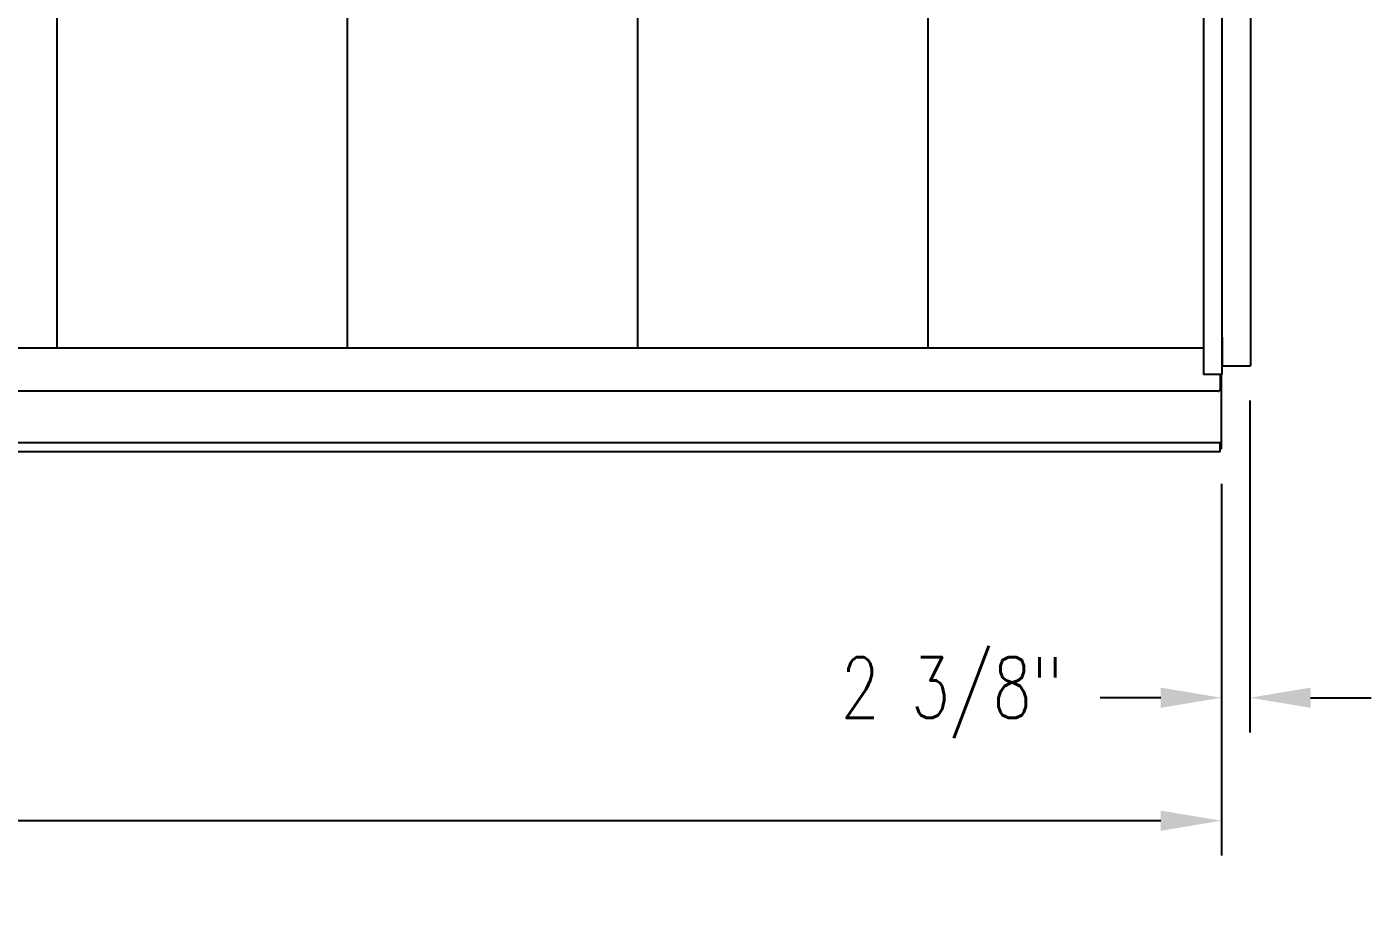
# Model space of a CAD drawing. Header units: millimetres. Extents: x 17891 to 32328, y 18593 to 29476.
# Drawn here: x 18396.8 to 18506.1, y 18855.3 to 18927.2 of the extents above; entities that cross this region are included whole.
import ezdxf

# ---------------------------------------------------------------- set-up
doc = ezdxf.new("R2010")
doc.units = ezdxf.units.MM
doc.header["$LTSCALE"] = 5
for name, color, linetype in [('COIL-CONTROL', 2, 'Continuous'), ('SPRAYFRONT-COILFRONT', 3, 'Continuous'), ('UNIT', 6, 'Continuous')]:
    doc.layers.add(name, color=color, linetype=linetype)
doc.styles.add('SUBMITTAL', font='romans.shx', dxfattribs={"width": 0.75})
doc.dimstyles.new('SUBMITTAL', dxfattribs={"dimtxt": 0.09375, "dimasz": 0.09375, "dimexe": 0.03125, "dimexo": 0.0625, "dimgap": 0.0625, "dimtad": 0, "dimdec": 4, "dimzin": 4, "dimdsep": 46, "dimlunit": 4, "dimtxsty": 'SUBMITTAL', "dimcen": 0.09375, "dimclre": 6, "dimadec": 0, "dimazin": 0, "dimtfac": 1, "dimtdec": 0, "dimtofl": 0, "dimtmove": 0, "dimatfit": 3, "dimfxl": 0, "dimfrac": 2, "dimtolj": 1, "dimtzin": 4, "dimarcsym": 0})

# ---------------------------------------------------------------- blocks, each defined once
blk = doc.blocks.new('*D32')
at = {"layer": 'UNIT', "color": 6, "lineweight": -2}
for p, q in [((18163.23, 18890.06), (18163.23, 18859.84)), ((18493.91, 18890.06), (18493.91, 18859.84))]:
    blk.add_line(p, q, dxfattribs=at)
at = {"layer": 'UNIT', "color": 3, "lineweight": -2}
for p, q in [((18168.16, 18862.66), (18309.82, 18862.66)), ((18488.98, 18862.66), (18347.32, 18862.66))]:
    blk.add_line(p, q, dxfattribs=at)
at = {"layer": 'UNIT', "color": 3}
for points in [[(18168.16, 18863.48), (18168.16, 18861.84), (18163.23, 18862.66)], [(18488.98, 18863.48), (18488.98, 18861.84), (18493.91, 18862.66)]]:
    blk.add_solid(points, dxfattribs=at)
at = {"layer": 'UNIT', "color": 3, "insert": (18328.57, 18862.66), "char_height": 4.9294, "attachment_point": 5, "style": 'SUBMITTAL'}
blk.add_mtext('\\A1;27\'-6 5/8"', dxfattribs=at)
blk = doc.blocks.new('*D66')
at = {"layer": 'SPRAYFRONT-COILFRONT', "color": 6, "lineweight": -2}
for p, q in [((18496.23, 18896.84), (18496.23, 18869.84)), ((18493.91, 18890.06), (18493.91, 18869.84))]:
    blk.add_line(p, q, dxfattribs=at)
at = {"layer": 'SPRAYFRONT-COILFRONT', "color": 3, "lineweight": -2}
for p, q in [((18488.98, 18872.66), (18484.05, 18872.66)), ((18501.16, 18872.66), (18506.08, 18872.66))]:
    blk.add_line(p, q, dxfattribs=at)
at = {"layer": 'SPRAYFRONT-COILFRONT', "color": 3}
for points in [[(18488.98, 18873.48), (18488.98, 18871.84), (18493.91, 18872.66)], [(18501.16, 18873.48), (18501.16, 18871.84), (18496.23, 18872.66)]]:
    blk.add_solid(points, dxfattribs=at)
at = {"layer": 'SPRAYFRONT-COILFRONT', "color": 3, "insert": (18471.99, 18872.66), "char_height": 4.929, "attachment_point": 5, "style": 'SUBMITTAL'}
blk.add_mtext('\\A1;2 3/8"', dxfattribs=at)

msp = doc.modelspace()

# ---------------------------------------------------------------- linework, layer by layer
at = {"layer": 'UNIT'}
for p, q in [((18399.2068, 18964.6004), (18399.2068, 18901.1546)), ((18422.8289, 18901.1546), (18422.8289, 18964.6004)), ((18446.4509, 18901.1546), (18446.4509, 18964.6004)), ((18470.073, 18901.1546), (18470.073, 18964.6004)), ((18492.4643, 18964.6004), (18492.4643, 18898.9392)), ((18492.4643, 18901.0927), (18164.732, 18901.0927)), ((18493.9643, 18898.9392), (18492.4643, 18898.9392)), ((18493.8315, 18897.781), (18493.8281, 18898.9392)), ((18493.8315, 18897.781), (18493.8281, 18898.9392)), ((18493.9077, 18892.8745), (18493.9077, 18898.9392)), ((18493.6336, 18897.5809), (18163.5627, 18897.5809)), ((18163.4734, 18893.4097), (18493.8209, 18893.4097)), ((18493.8209, 18892.6597), (18493.8209, 18893.4097)), ((18493.8209, 18892.6597), (18163.4734, 18892.6597))]:
    msp.add_line(p, q, dxfattribs=at)
msp.add_arc((18493.6315, 18897.781), 0.2001, 270.608429, 0, dxfattribs=at)

# ---------------------------------------------------------------- dimensions: what is measured, and where the dimension line sits
at = {"layer": 'UNIT', "color": 3}
dim = msp.add_linear_dim(base=(18163.232, 18862.6597), p1=(18493.9077, 18892.8745), p2=(18163.232, 18892.8745), dimstyle='SUBMITTAL', override={"dimscale": 70.42, "dimtxt": 0.07, "dimasz": 0.07, "dimexe": 0.04, "dimexo": 0.04, "dimgap": 0.03125, "dimdec": 3, "dimzin": 3, "dimclrd": 3, "dimclrt": 3, "dimtdec": 3, "dimtix": 1}, dxfattribs=at)
dim.commit()
dim.dimension.update_dxf_attribs({"geometry": '*D32', "text_midpoint": (18328.5698, 18862.6597)})

# ---------------------------------------------------------------- wipeouts: each hides what was drawn before it
msp.add_wipeout([(18494.001, 18901.9825), (18496.2627, 18901.9825), (18496.2627, 18899.6605), (18494.001, 18899.6605)]).dxf.layer = 'COIL-CONTROL'

# ---------------------------------------------------------------- next in the draw order: linework, layer by layer
at = {"layer": 'COIL-CONTROL'}
for p in [(18496.2627, 18969.6652), (18494.001, 18899.6605)]:
    msp.add_line(p, (18496.2627, 18899.6605), dxfattribs=at)
at = {"layer": 'UNIT'}
msp.add_line((18493.9643, 18898.9392), (18493.9643, 18973.3122), dxfattribs=at)

# ---------------------------------------------------------------- next in the draw order: dimensions: what is measured, and where the dimension line sits
at = {"layer": 'SPRAYFRONT-COILFRONT', "color": 3}
dim = msp.add_linear_dim(base=(18493.9077, 18872.6597), p1=(18496.2259, 18899.6605), p2=(18493.9077, 18892.8745), dimstyle='SUBMITTAL', override={"dimscale": 70.42, "dimtxt": 0.07, "dimasz": 0.07, "dimexe": 0.04, "dimexo": 0.04, "dimgap": 0.03125, "dimdec": 3, "dimzin": 3, "dimclrd": 3, "dimclrt": 3, "dimtdec": 3, "dimtix": 1}, dxfattribs=at)
dim.commit()
dim.dimension.update_dxf_attribs({"geometry": '*D66', "text_midpoint": (18471.9894, 18872.6597), "dimtype": 160})

doc.saveas('drawing.dxf')
